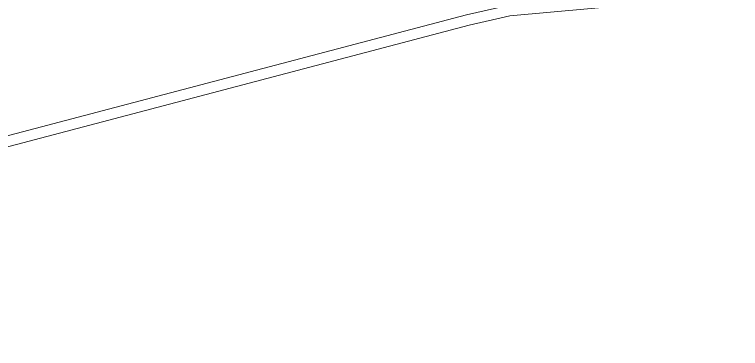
# Model space of a CAD drawing. Header units: inches. Extents: x 27644242 to 29005101, y -955243 to 216979.
# Drawn here: x 28723555 to 28739356, y -130021 to -122761 of the extents above; entities that cross this region are included whole.
import ezdxf

# ---------------------------------------------------------------- set-up
doc = ezdxf.new("R2010")
doc.units = ezdxf.units.IN
doc.header["$MEASUREMENT"] = 0
doc.layers.add('RVA Site Boundary', color=17, linetype='Continuous', lineweight=15)

msp = doc.modelspace()

# ---------------------------------------------------------------- linework, layer by layer
at = {"layer": 'RVA Site Boundary', "ltscale": 500}
msp.add_lwpolyline([(28742304.8, -122066.4), (28734332.8, -122792), (28734049.9, -122852), (28733451.4, -122993.9), (28714532.9, -127971.1), (28712893.1, -128436.7), (28712617.9, -128514.2), (28711492, -128776.2), (28711137.2, -128857.8), (28707523.8, -129873.4), (28707182.4, -130021.3), (28706827.5, -129199.3), (28701891.2, -117766.7), (28694440.8, -100671.7), (28690189.5, -91062), (28698006.8, -90959.3), (28714624.7, -90794.6), (28721195.2, -90853.8), (28728662, -90831.8), (28742984.3, -90837.1)], dxfattribs=at)
msp.add_lwpolyline([(28742304.8, -122066.4), (28734332.8, -122792), (28734049.9, -122852), (28733451.4, -122993.9), (28714532.9, -127971.1), (28712893.1, -128436.7), (28712617.9, -128514.2), (28711492, -128776.2), (28711137.2, -128857.8), (28707523.8, -129873.4), (28707182.4, -130021.3), (28706827.5, -129199.3), (28701891.2, -117766.7), (28694440.8, -100671.7), (28690189.5, -91062), (28698006.8, -90959.3), (28714624.7, -90794.6), (28721195.2, -90853.8), (28728662, -90831.8), (28742984.3, -90837.1)], dxfattribs=at)
at = {"layer": 'RVA Site Boundary', "color": 5, "ltscale": 500}
for points in [[(28742304.8, -122066.4), (28734332.8, -122792), (28734049.9, -122852), (28733451.4, -122993.9), (28714532.9, -127971.1), (28712893.1, -128436.7), (28712617.9, -128514.2), (28711492, -128776.2), (28711137.2, -128857.8), (28707523.8, -129873.4), (28707182.4, -130021.3), (28706827.5, -129199.3), (28701891.2, -117766.7), (28694440.8, -100671.7), (28690189.5, -91062), (28698006.8, -90959.3), (28714624.7, -90794.6), (28721195.2, -90853.8), (28728662, -90831.8), (28742984.3, -90837.1)], [(28742287.8, -121837), (28734298.4, -122564.2), (28733999.5, -122627.6), (28733395.6, -122770.8), (28714472.3, -127749.3), (28712830.5, -128215.4), (28712560.7, -128291.4), (28711440.1, -128552.1), (28711080.2, -128634.9), (28707446.6, -129656.2), (28707302.3, -129718.7), (28707038.7, -129108.1), (28702102.2, -117675.2), (28694651.4, -100579.2), (28690540.8, -91287.4), (28698009.5, -91189.3), (28714624.8, -91024.6), (28721194.5, -91083.8), (28728662.3, -91061.8), (28742984.1, -91067.1)]]:
    msp.add_lwpolyline(points, dxfattribs=at)

doc.saveas('drawing.dxf')
